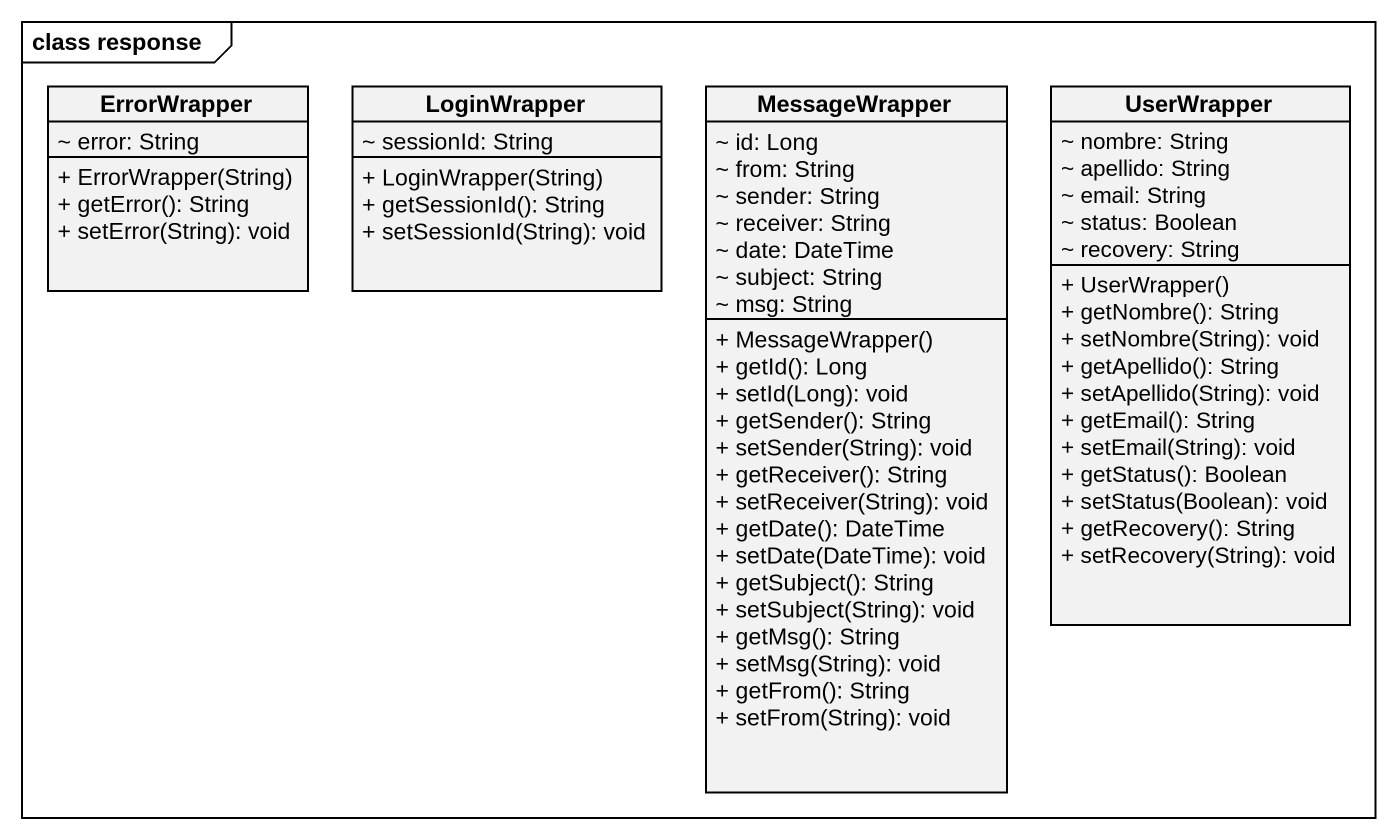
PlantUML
@startuml
mainframe class response
hide circle
hide empty members
skinparam classAttributeIconSize 0
class ErrorWrapper {
  ~ error: String
  + ErrorWrapper(String)
  + getError(): String
  + setError(String): void
}
class LoginWrapper {
  ~ sessionId: String
  + LoginWrapper(String)
  + getSessionId(): String
  + setSessionId(String): void
}
class MessageWrapper {
  ~ id: Long
  ~ from: String
  ~ sender: String
  ~ receiver: String
  ~ date: DateTime
  ~ subject: String
  ~ msg: String
  + MessageWrapper()
  + getId(): Long
  + setId(Long): void
  + getSender(): String
  + setSender(String): void
  + getReceiver(): String
  + setReceiver(String): void
  + getDate(): DateTime
  + setDate(DateTime): void
  + getSubject(): String
  + setSubject(String): void
  + getMsg(): String
  + setMsg(String): void
  + getFrom(): String
  + setFrom(String): void
}
class UserWrapper {
  ~ nombre: String
  ~ apellido: String
  ~ email: String
  ~ status: Boolean
  ~ recovery: String
  + UserWrapper()
  + getNombre(): String
  + setNombre(String): void
  + getApellido(): String
  + setApellido(String): void
  + getEmail(): String
  + setEmail(String): void
  + getStatus(): Boolean
  + setStatus(Boolean): void
  + getRecovery(): String
  + setRecovery(String): void
}
@enduml
